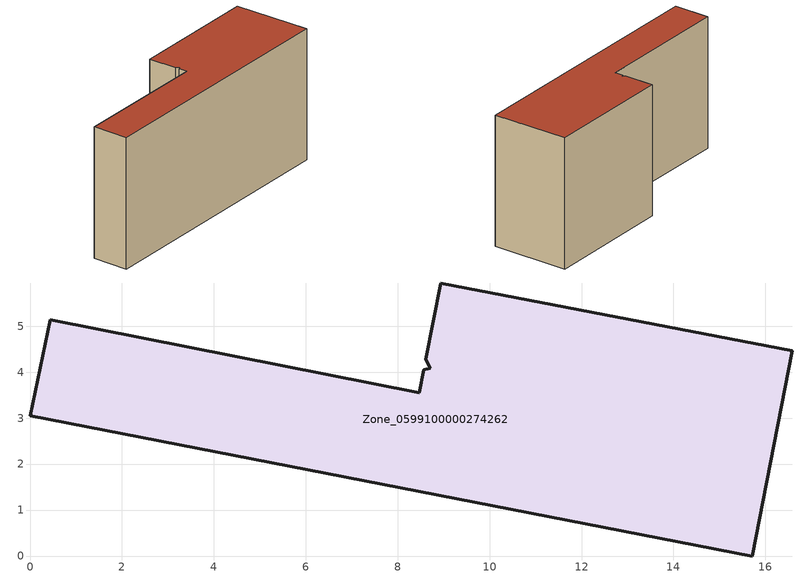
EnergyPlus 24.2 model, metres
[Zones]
Zone_0599100000274262
 floor ground (C_G): 15.72,0 0,3.05 0.44,5.14 8.47,3.55 8.57,4.05 8.71,4.08 8.61,4.28 8.94,5.94 16.59,4.46 z0
 wall outside (C_F): 8.47,3.55 0.44,5.14 0,3.05 15.72,0 16.59,4.46 8.94,5.94 8.61,4.28 8.71,4.08 8.57,4.05 8.47,3.55 z0:7.73
 roof outside (C_R): 8.71,4.08 8.57,4.05 8.47,3.55 0.44,5.14 0,3.05 15.72,0 16.59,4.46 8.94,5.94 8.61,4.28 z7.73
[BUILDING]
Pand.0599100000274262: North Axis=0; Terrain=City; Loads Convergence Tolerance Value=0.04; Temperature Convergence Tolerance Value=0.4; Solar Distribution=FullExterior; Maximum Number of Warmup Days=25; Minimum Number of Warmup Days=1
[Site:Location]
Rotterdam.The.Hague.AP_ZH_NLD Design_Conditions: Latitude=51.96; Longitude=4.45; Time Zone=1; Elevation=-4.5
[SITE:GROUNDTEMPERATURE:BUILDINGSURFACE]
18, 18, 18, 18, 18, 18, 18, 18, 18, 18, 18, 18
[MATERIAL] Thermal Absorptance=0.9; Solar Absorptance=0.7; Visible Absorptance=0.7
Name | Roughness | Thickness | Conductivity | Density | Specific Heat
G.TI.1946 | MediumSmooth | 0.15 | 1 | 540 | 1210
F.TI.1946 | Rough | 0.3 | 0.857143 | 1920 | 840
R.TI.1946 | MediumRough | 0.2 | 0.1 | 1500 | 1000
[CONSTRUCTION]
C_G: G.TI.1946
C_F: F.TI.1946
C_R: R.TI.1946
[ZONE]
Zone_0599100000274262: Type=1; Multiplier=1; Ceiling Height=Autocalculate; Volume=Autocalculate; Floor Area=autocalculate; Part of Total Floor Area=Yes
[ZONEINFILTRATION:DESIGNFLOWRATE]
Infil_Zone_0599100000274262: Zone or ZoneList or Space or SpaceList=Zone_0599100000274262; Schedule=AlwaysOn; Design Flow Rate Calculation Method=Flow/Area; Flow Rate per Floor Area=0.003; Constant Term Coefficient=1; Temperature Term Coefficient=0; Velocity Term Coefficient=0; Velocity Squared Term Coefficient=0
[HVACTEMPLATE:ZONE:IDEALLOADSAIRSYSTEM]
Zone_0599100000274262: Maximum Heating Supply Air Temperature=50; Minimum Cooling Supply Air Temperature=13; Maximum Heating Supply Air Humidity Ratio=0.0156; Minimum Cooling Supply Air Humidity Ratio=0.0077; Heating Limit=NoLimit; Cooling Limit=NoLimit; Dehumidification Control Type=ConstantSensibleHeatRatio; Cooling Sensible Heat Ratio=0.7; Dehumidification Setpoint=60; Humidification Control Type=None; Humidification Setpoint=30; Outdoor Air Method=None; Outdoor Air Flow Rate per Person=0.00944; Outdoor Air Flow Rate per Zone Floor Area=0; Outdoor Air Flow Rate per Zone=0; Demand Controlled Ventilation Type=None; Outdoor Air Economizer Type=NoEconomizer; Heat Recovery Type=None; Sensible Heat Recovery Effectiveness=0.7; Latent Heat Recovery Effectiveness=0.65
[ZONECONTROL:THERMOSTAT]
ThermostatControl_Zone_0599100000274262: Zone or ZoneList=Zone_0599100000274262; Control Type Schedule=DualSetpointControlType; Control 1=Thermostat_Zone_0599100000274262; Temperature Difference Between Cutout And Setpoint=0
[THERMOSTATSETPOINT:DUALSETPOINT]
Thermostat_Zone_0599100000274262: Heating Setpoint Temperature Schedule=HeatingSetpoint_Zone_0599100000274262; Cooling Setpoint Temperature Schedule=CoolingSetpoint_Zone_0599100000274262
[SCHEDULE:COMPACT]
HeatingSetpoint_Zone_0599100000274262: Through: 12/31, For: AllDays, Until: 24:00, 21
CoolingSetpoint_Zone_0599100000274262: Through: 12/31, For: AllDays, Until: 24:00, 24
DualSetpointControlType: Through: 12/31, For: AllDays, Until: 24:00, 4
AlwaysOn: Through: 12/31, For: AllDays, Until: 24:00, 1
